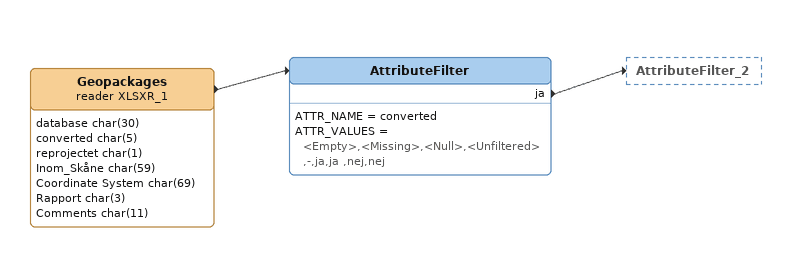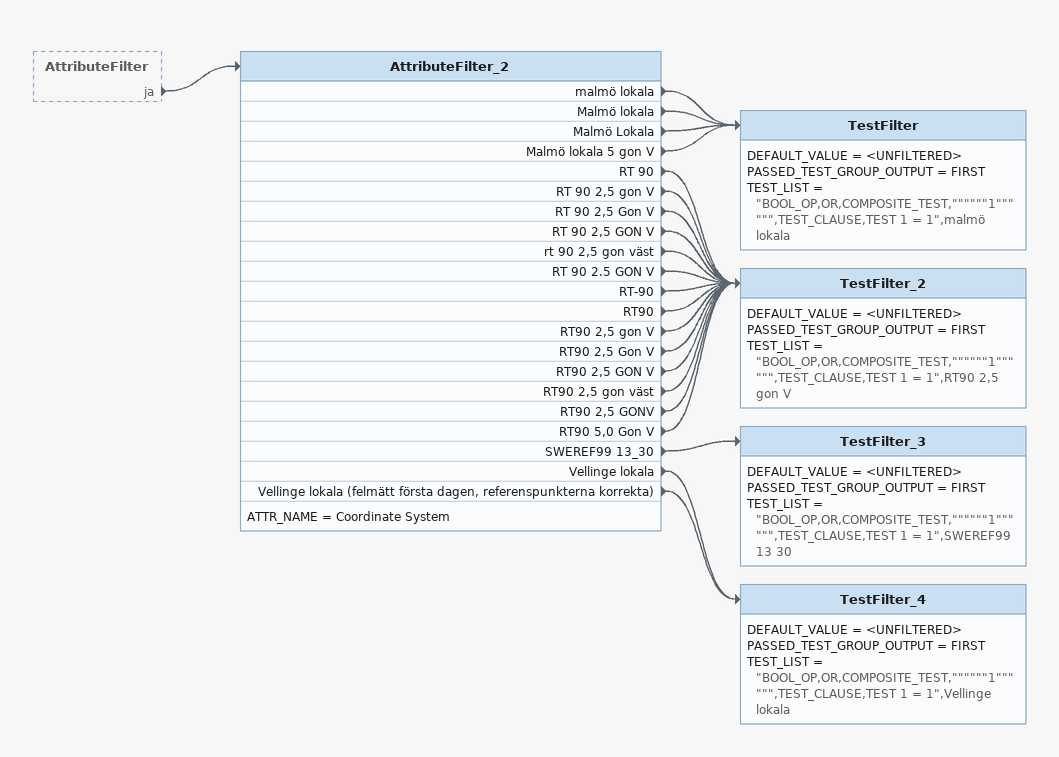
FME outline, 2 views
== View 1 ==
Geopackages (reader XLSXR_1)
    attributes: database char(30), converted char(5), reprojectet char(1), Inom_Skåne char(59), Coordinate System char(69), Rapport char(3), Comments char(11)
    -> AttributeFilter
AttributeFilter
    ATTR_NAME = converted
    ATTR_VALUES = <Empty>,<Missing>,<Null>,<Unfiltered>,-,ja,ja ,nej,nej
    ja -> AttributeFilter_2

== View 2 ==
AttributeFilter [outside]
    ja -> AttributeFilter_2
AttributeFilter_2
    ATTR_NAME = Coordinate System
    malmö lokala -> TestFilter
    Malmö lokala -> TestFilter
    Malmö Lokala -> TestFilter
    Malmö lokala 5 gon V -> TestFilter
    RT 90 -> TestFilter_2
    RT 90 2,5 gon V -> TestFilter_2
    RT 90 2,5 Gon V -> TestFilter_2
    RT 90 2,5 GON V -> TestFilter_2
    rt 90 2,5 gon väst -> TestFilter_2
    RT 90 2.5 GON V -> TestFilter_2
    RT-90 -> TestFilter_2
    RT90 -> TestFilter_2
    RT90 2,5 gon V -> TestFilter_2
    RT90 2,5 Gon V -> TestFilter_2
    RT90 2,5 GON V -> TestFilter_2
    RT90 2,5 gon väst -> TestFilter_2
    RT90 2,5 GONV -> TestFilter_2
    RT90 5,0 Gon V -> TestFilter_2
    SWEREF99 13_30 -> TestFilter_3
    Vellinge lokala -> TestFilter_4
    Vellinge lokala (felmätt första dagen, referenspunkterna korrekta) -> TestFilter_4
TestFilter
    DEFAULT_VALUE = <UNFILTERED>
    PASSED_TEST_GROUP_OUTPUT = FIRST
    TEST_LIST = "BOOL_OP,OR,COMPOSITE_TEST,""""""1"""""",TEST_CLAUSE,TEST 1 = 1",malmö lokala
TestFilter_2
    DEFAULT_VALUE = <UNFILTERED>
    PASSED_TEST_GROUP_OUTPUT = FIRST
    TEST_LIST = "BOOL_OP,OR,COMPOSITE_TEST,""""""1"""""",TEST_CLAUSE,TEST 1 = 1",RT90 2,5 gon V
TestFilter_3
    DEFAULT_VALUE = <UNFILTERED>
    PASSED_TEST_GROUP_OUTPUT = FIRST
    TEST_LIST = "BOOL_OP,OR,COMPOSITE_TEST,""""""1"""""",TEST_CLAUSE,TEST 1 = 1",SWEREF99 13 30
TestFilter_4
    DEFAULT_VALUE = <UNFILTERED>
    PASSED_TEST_GROUP_OUTPUT = FIRST
    TEST_LIST = "BOOL_OP,OR,COMPOSITE_TEST,""""""1"""""",TEST_CLAUSE,TEST 1 = 1",Vellinge lokala
